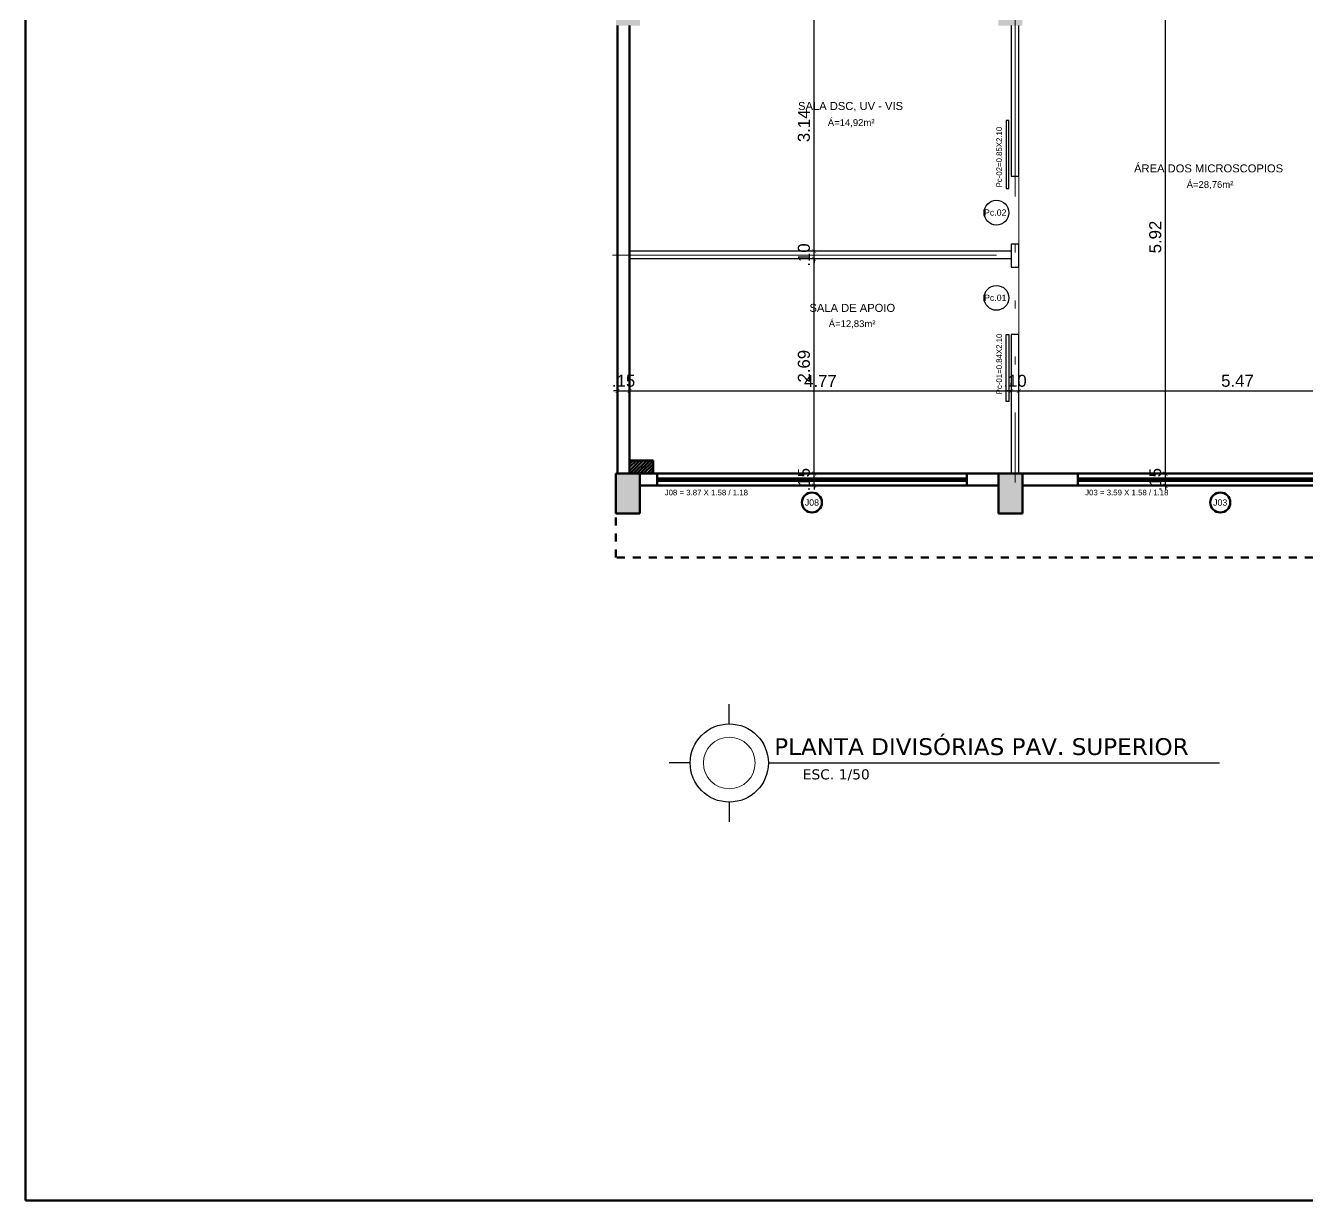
# Model space of a CAD drawing. Header units: metres. Extents: x -15851 to -15710, y 6781 to 6850.
# Drawn here: x -15756.58 to -15740.56, y 6781.3 to 6795.99 of the extents above; entities that cross this region are included whole.
import ezdxf

# ---------------------------------------------------------------- set-up
doc = ezdxf.new("R2010")
doc.units = ezdxf.units.M
doc.linetypes.add('ACAD_ISO06W100', pattern=[36, 24, -3, 0, -3, 0, -3, 0, -3])
doc.linetypes.add('HIDDEN', pattern=[0.375, 0.25, -0.125])
for name, color, linetype in [('3', 3, 'Continuous'), ('Divisórias de Gesso Acartonado', 42, 'Continuous'), ('ESQUADRIAS', 2, 'Continuous'), ('TEXTO', 7, 'Continuous'), ('Texto Esquadrias', 7, 'Continuous')]:
    doc.layers.add(name, color=color, linetype=linetype)
for name, color, linetype, lineweight in [('cota', 18, 'Continuous', 9), ('Eixo', 1, 'ACAD_ISO06W100', 0), ('Linha 2', 2, 'Continuous', 20), ('parede', 8, 'Continuous', 80), ('PISO', 8, 'Continuous', 13)]:
    doc.layers.add(name, color=color, linetype=linetype, lineweight=lineweight)
doc.styles.add('AMBI', font='arial.ttf')
doc.styles.add('arial', font='arial.ttf')
doc.styles.add('VERDANA', font='verdana.ttf')
doc.dimstyles.new('1-50', dxfattribs={"dimtxt": 0.15, "dimasz": 0.05, "dimexe": 0.1, "dimexo": 0.15, "dimgap": 0.05, "dimtad": 1, "dimzin": 4, "dimdsep": 46, "dimtxsty": 'arial', "dimblk": 'ARCHTICK', "dimcen": 0, "dimdle": 0.08, "dimclrd": 256, "dimclre": 256, "dimclrt": 256, "dimadec": 1, "dimazin": 0, "dimtfac": 1, "dimtix": 1, "dimtmove": 0, "dimatfit": 0, "dimldrblk": 'ARCHTICK', "dimfxl": 1, "dimtolj": 1, "dimarcsym": 0})

# ---------------------------------------------------------------- blocks, each defined once
blk = doc.blocks.new('asdf')
at = {"layer": 'parede'}
h = blk.add_hatch(color=256, dxfattribs=at)
h.paths.add_polyline_path([(-15936.644, 6790.387), (-15936.944, 6790.387), (-15936.944, 6789.887), (-15936.644, 6789.887)])
h.paths.add_polyline_path([(-15936.644, 6796.487), (-15936.944, 6796.487), (-15936.944, 6795.987), (-15936.644, 6795.987)])
h.paths.add_polyline_path([(-15936.644, 6802.717), (-15936.944, 6802.717), (-15936.944, 6802.217), (-15936.644, 6802.217)])
h.paths.add_polyline_path([(-15941.424, 6802.717), (-15941.724, 6802.717), (-15941.724, 6802.217), (-15941.424, 6802.217)])
h.paths.add_polyline_path([(-15941.424, 6796.487), (-15941.724, 6796.487), (-15941.724, 6795.987), (-15941.424, 6795.987)])
h.paths.add_polyline_path([(-15941.424, 6790.387), (-15941.724, 6790.387), (-15941.724, 6789.887), (-15941.424, 6789.887)])
h.paths.add_polyline_path([(-15941.574, 6787.337), (-15941.874, 6787.337), (-15941.874, 6787.137), (-15941.574, 6787.137)])
h.paths.add_polyline_path([(-15946.204, 6787.337), (-15946.504, 6787.337), (-15946.504, 6787.137), (-15946.204, 6787.137)])
h.paths.add_polyline_path([(-15948.894, 6787.337), (-15949.194, 6787.337), (-15949.194, 6787.137), (-15948.894, 6787.137)])
h.paths.add_polyline_path([(-15950.984, 6790.387), (-15951.284, 6790.387), (-15951.284, 6789.887), (-15950.984, 6789.887)])
h.paths.add_polyline_path([(-15955.764, 6790.387), (-15956.064, 6790.387), (-15956.064, 6790.237), (-15956.064, 6789.887), (-15955.764, 6789.887)])
h.paths.add_polyline_path([(-15960.544, 6790.387), (-15960.844, 6790.387), (-15960.844, 6789.887), (-15960.544, 6789.887)])
h.paths.add_polyline_path([(-15960.544, 6796.487), (-15960.844, 6796.487), (-15960.844, 6795.987), (-15960.544, 6795.987)])
h.paths.add_polyline_path([(-15955.764, 6796.487), (-15956.064, 6796.487), (-15956.064, 6795.987), (-15955.764, 6795.987)])
h.paths.add_polyline_path([(-15950.984, 6796.487), (-15951.284, 6796.487), (-15951.284, 6795.987), (-15950.984, 6795.987)])
h.paths.add_polyline_path([(-15946.204, 6796.487), (-15946.504, 6796.487), (-15946.504, 6795.987), (-15946.204, 6795.987)])
h.paths.add_polyline_path([(-15943.754, 6800.737), (-15944.054, 6800.737), (-15944.054, 6800.537), (-15943.754, 6800.537)])
h.paths.add_polyline_path([(-15946.319, 6802.717), (-15946.619, 6802.717), (-15946.619, 6802.217), (-15946.319, 6802.217)])
h.paths.add_polyline_path([(-15948.594, 6800.737), (-15948.894, 6800.737), (-15948.894, 6800.537), (-15948.594, 6800.537)])
h.paths.add_polyline_path([(-15953.434, 6800.737), (-15953.734, 6800.737), (-15953.734, 6800.537), (-15953.434, 6800.537)])
h.paths.add_polyline_path([(-15950.789, 6802.717), (-15951.089, 6802.717), (-15951.089, 6802.217), (-15950.789, 6802.217)])
h.paths.add_polyline_path([(-15955.764, 6802.717), (-15956.064, 6802.717), (-15956.064, 6802.217), (-15955.764, 6802.217)])
h.paths.add_polyline_path([(-15960.544, 6802.717), (-15960.844, 6802.717), (-15960.844, 6802.217), (-15960.544, 6802.217)])
h.paths.add_polyline_path([(-15955.414, 6806.167), (-15955.814, 6806.167), (-15955.814, 6805.967), (-15955.414, 6805.967)])
h.paths.add_polyline_path([(-15950.934, 6806.167), (-15951.334, 6806.167), (-15951.334, 6805.967), (-15950.934, 6805.967)])
h.paths.add_polyline_path([(-15946.154, 6806.167), (-15946.554, 6806.167), (-15946.554, 6805.967), (-15946.154, 6805.967)])
h.paths.add_polyline_path([(-15941.684, 6806.167), (-15942.084, 6806.167), (-15942.084, 6805.967), (-15941.684, 6805.967)])
for p, q in [((-15960.824, 6790.387), (-15960.824, 6795.987)), ((-15960.674, 6790.387), (-15960.674, 6795.987)), ((-15960.674, 6790.552), (-15960.379, 6790.552)), ((-15960.674, 6790.387), (-15960.674, 6790.552)), ((-15960.379, 6790.552), (-15960.379, 6790.387)), ((-15960.844, 6790.387), (-15960.544, 6790.387)), ((-15960.544, 6790.387), (-15960.844, 6790.387)), ((-15960.844, 6790.387), (-15960.844, 6789.887)), ((-15960.379, 6790.387), (-15960.674, 6790.387)), ((-15960.544, 6789.887), (-15960.544, 6790.387)), ((-15960.329, 6790.387), (-15960.544, 6790.387)), ((-15960.544, 6790.387), (-15960.544, 6790.237)), ((-15960.329, 6790.237), (-15960.329, 6790.387)), ((-15960.329, 6790.387), (-15956.459, 6790.387)), ((-15960.329, 6790.237), (-15960.329, 6790.387)), ((-15956.459, 6790.327), (-15960.329, 6790.327)), ((-15960.329, 6790.327), (-15960.329, 6790.297)), ((-15956.064, 6790.387), (-15956.459, 6790.387)), ((-15956.459, 6790.387), (-15956.459, 6790.237)), ((-15956.459, 6790.387), (-15956.459, 6790.237)), ((-15956.459, 6790.297), (-15956.459, 6790.327)), ((-15956.064, 6790.237), (-15956.064, 6790.387)), ((-15955.764, 6790.387), (-15956.064, 6790.387)), ((-15956.064, 6790.387), (-15956.064, 6789.887)), ((-15955.764, 6790.387), (-15955.074, 6790.387)), ((-15955.764, 6789.887), (-15955.764, 6790.387)), ((-15955.074, 6790.387), (-15955.074, 6790.237)), ((-15955.074, 6790.387), (-15951.484, 6790.387)), ((-15955.074, 6790.237), (-15955.074, 6790.387)), ((-15951.484, 6790.327), (-15955.074, 6790.327)), ((-15955.074, 6790.327), (-15955.074, 6790.297)), ((-15960.544, 6790.237), (-15960.329, 6790.237)), ((-15960.329, 6790.297), (-15956.459, 6790.297)), ((-15956.459, 6790.237), (-15960.329, 6790.237)), ((-15956.459, 6790.237), (-15956.064, 6790.237)), ((-15955.074, 6790.237), (-15955.764, 6790.237)), ((-15955.074, 6790.297), (-15951.484, 6790.297)), ((-15951.484, 6790.237), (-15955.074, 6790.237)), ((-15960.844, 6789.887), (-15960.544, 6789.887)), ((-15956.064, 6789.887), (-15955.764, 6789.887))]:
    blk.add_line(p, q, dxfattribs=at)
at = {"layer": 'parede', "linetype": 'Continuous'}
for p, q in [((-15960.674, 6790.551), (-15960.672, 6790.552)), ((-15960.674, 6790.508), (-15960.63, 6790.552)), ((-15960.674, 6790.466), (-15960.587, 6790.552)), ((-15960.674, 6790.423), (-15960.545, 6790.552)), ((-15960.667, 6790.387), (-15960.502, 6790.552)), ((-15960.625, 6790.387), (-15960.46, 6790.552)), ((-15960.582, 6790.387), (-15960.417, 6790.552)), ((-15960.54, 6790.387), (-15960.379, 6790.549)), ((-15960.498, 6790.387), (-15960.379, 6790.506)), ((-15960.455, 6790.387), (-15960.379, 6790.464)), ((-15960.413, 6790.387), (-15960.379, 6790.421))]:
    blk.add_line(p, q, dxfattribs=at)
at = {"layer": 'parede', "linetype": 'HIDDEN', "ltscale": 0.15}
for p, q in [((-15960.844, 6789.337), (-15960.844, 6789.887)), ((-15951.134, 6789.337), (-15960.844, 6789.337))]:
    blk.add_line(p, q, dxfattribs=at)
at = {"layer": 'parede'}
for centre in [(-15958.395, 6790.026), (-15953.292, 6790.026)]:
    blk.add_circle(centre, 0.125, dxfattribs=at)
at = {"layer": 'parede', "style": 'AMBI'}
for s, height, p in [('SALA DSC, UV - VIS', 0.1, (-15958.568, 6794.933)), ('Á=14,92m²', 0.085, (-15958.197, 6794.733)), ('ÁREA DOS MICROSCOPIOS', 0.1, (-15954.369, 6794.153)), ('Á=28,76m²', 0.085, (-15953.712, 6793.959)), ('SALA DE APOIO', 0.1, (-15958.426, 6792.409)), ('Á=12,83m²', 0.085, (-15958.185, 6792.219))]:
    blk.add_text(s, height=height, dxfattribs=at).set_placement(p)
for s, height, p in [('J08 = 3.87 X 1.58 / 1.18', 0.07, (-15960.235, 6790.116)), ('J03 = 3.59 X 1.58 / 1.18', 0.07, (-15954.98, 6790.116)), ('J08', 0.0783, (-15958.483, 6789.987)), ('J03', 0.0783, (-15953.381, 6789.987))]:
    blk.add_text(s, height=height, rotation=360, dxfattribs=at).set_placement(p)
blk = doc.blocks.new('_ArchTick')
at = {"color": 0, "linetype": 'ByBlock', "const_width": 0.15}
blk.add_lwpolyline([(-0.5, -0.5), (0.5, 0.5)], dxfattribs=at)
blk = doc.blocks.new('*D327')
at = {"layer": 'cota', "lineweight": -2, "transparency": 16777216}
for p, q in [((-15746.743, 6790.387), (-15746.825, 6790.387)), ((-15746.725, 6790.387), (-15746.725, 6790.437)), ((-15746.725, 6790.237), (-15746.725, 6790.387)), ((-15746.743, 6790.237), (-15746.825, 6790.237)), ((-15746.725, 6790.237), (-15746.725, 6790.187))]:
    blk.add_line(p, q, dxfattribs=at)
at = {"layer": 'Defpoints', "color": 0, "transparency": 16777216}
for p in [(-15746.725, 6790.387), (-15746.593, 6790.387), (-15746.593, 6790.237)]:
    blk.add_point(p, dxfattribs=at)
at = {"layer": 'cota', "lineweight": -2, "transparency": 16777216, "xscale": 0.05, "yscale": 0.05, "zscale": 0.05}
for p, rotation in [((-15746.725, 6790.387), 270), ((-15746.725, 6790.237), 90)]:
    blk.add_blockref('_ArchTick', p, dxfattribs=dict(at, rotation=rotation))
at = {"layer": 'cota', "transparency": 16777216, "insert": (-15746.852, 6790.312), "char_height": 0.15, "attachment_point": 5, "rotation": 90, "style": 'arial'}
blk.add_mtext('\\A1;.15', dxfattribs=at)
blk = doc.blocks.new('*D328')
at = {"layer": 'cota', "lineweight": -2, "transparency": 16777216}
for p, q in [((-15746.743, 6793.072), (-15746.825, 6793.072)), ((-15746.725, 6790.307), (-15746.725, 6793.152)), ((-15746.743, 6790.387), (-15746.825, 6790.387))]:
    blk.add_line(p, q, dxfattribs=at)
at = {"layer": 'Defpoints', "color": 0, "transparency": 16777216}
for p in [(-15746.725, 6793.072), (-15746.593, 6793.072), (-15746.593, 6790.387)]:
    blk.add_point(p, dxfattribs=at)
at = {"layer": 'cota', "lineweight": -2, "transparency": 16777216, "xscale": 0.05, "yscale": 0.05, "zscale": 0.05}
for p, rotation in [((-15746.725, 6793.072), 90), ((-15746.725, 6790.387), 270)]:
    blk.add_blockref('_ArchTick', p, dxfattribs=dict(at, rotation=rotation))
at = {"layer": 'cota', "transparency": 16777216, "insert": (-15746.852, 6791.73), "char_height": 0.15, "attachment_point": 5, "rotation": 90, "style": 'arial'}
blk.add_mtext('\\A1;2.69', dxfattribs=at)
blk = doc.blocks.new('*D329')
at = {"layer": 'cota', "lineweight": -2, "transparency": 16777216}
for p, q in [((-15746.725, 6793.167), (-15746.725, 6793.217)), ((-15746.743, 6793.167), (-15746.825, 6793.167)), ((-15746.743, 6793.072), (-15746.825, 6793.072)), ((-15746.725, 6793.072), (-15746.725, 6793.167)), ((-15746.725, 6793.072), (-15746.725, 6793.022))]:
    blk.add_line(p, q, dxfattribs=at)
at = {"layer": 'Defpoints', "color": 0, "transparency": 16777216}
for p in [(-15746.725, 6793.167), (-15746.593, 6793.167), (-15746.593, 6793.072)]:
    blk.add_point(p, dxfattribs=at)
at = {"layer": 'cota', "lineweight": -2, "transparency": 16777216, "xscale": 0.05, "yscale": 0.05, "zscale": 0.05}
for p, rotation in [((-15746.725, 6793.167), 270), ((-15746.725, 6793.072), 90)]:
    blk.add_blockref('_ArchTick', p, dxfattribs=dict(at, rotation=rotation))
at = {"layer": 'cota', "transparency": 16777216, "insert": (-15746.852, 6793.12), "char_height": 0.15, "attachment_point": 5, "rotation": 90, "style": 'arial'}
blk.add_mtext('\\A1;.10', dxfattribs=at)
blk = doc.blocks.new('*D330')
at = {"layer": 'cota', "lineweight": -2, "transparency": 16777216}
for p, q in [((-15746.743, 6796.302), (-15746.825, 6796.302)), ((-15746.725, 6793.087), (-15746.725, 6796.382)), ((-15746.743, 6793.167), (-15746.825, 6793.167))]:
    blk.add_line(p, q, dxfattribs=at)
at = {"layer": 'Defpoints', "color": 0, "transparency": 16777216}
for p in [(-15746.725, 6796.302), (-15746.593, 6796.302), (-15746.593, 6793.167)]:
    blk.add_point(p, dxfattribs=at)
at = {"layer": 'cota', "lineweight": -2, "transparency": 16777216, "xscale": 0.05, "yscale": 0.05, "zscale": 0.05}
for p, rotation in [((-15746.725, 6796.302), 90), ((-15746.725, 6793.167), 270)]:
    blk.add_blockref('_ArchTick', p, dxfattribs=dict(at, rotation=rotation))
at = {"layer": 'cota', "transparency": 16777216, "insert": (-15746.852, 6794.735), "char_height": 0.15, "attachment_point": 5, "rotation": 90, "style": 'arial'}
blk.add_mtext('\\A1;3.14', dxfattribs=at)
blk = doc.blocks.new('*D336')
at = {"layer": 'cota', "lineweight": -2, "transparency": 16777216}
for p, q in [((-15742.318, 6790.387), (-15742.435, 6790.387)), ((-15742.335, 6790.387), (-15742.335, 6790.437)), ((-15742.335, 6790.237), (-15742.335, 6790.387)), ((-15742.318, 6790.237), (-15742.435, 6790.237)), ((-15742.335, 6790.237), (-15742.335, 6790.187))]:
    blk.add_line(p, q, dxfattribs=at)
at = {"layer": 'Defpoints', "color": 0, "transparency": 16777216}
for p in [(-15742.335, 6790.387), (-15742.168, 6790.387), (-15742.168, 6790.237)]:
    blk.add_point(p, dxfattribs=at)
at = {"layer": 'cota', "lineweight": -2, "transparency": 16777216, "xscale": 0.05, "yscale": 0.05, "zscale": 0.05}
for p, rotation in [((-15742.335, 6790.387), 270), ((-15742.335, 6790.237), 90)]:
    blk.add_blockref('_ArchTick', p, dxfattribs=dict(at, rotation=rotation))
at = {"layer": 'cota', "transparency": 16777216, "insert": (-15742.461, 6790.312), "char_height": 0.15, "attachment_point": 5, "rotation": 90, "style": 'arial'}
blk.add_mtext('\\A1;.15', dxfattribs=at)
blk = doc.blocks.new('*D337')
at = {"layer": 'cota', "lineweight": -2, "transparency": 16777216}
for p, q in [((-15742.318, 6796.302), (-15742.435, 6796.302)), ((-15742.335, 6790.307), (-15742.335, 6796.382)), ((-15742.318, 6790.387), (-15742.435, 6790.387))]:
    blk.add_line(p, q, dxfattribs=at)
at = {"layer": 'Defpoints', "color": 0, "transparency": 16777216}
for p in [(-15742.335, 6796.302), (-15742.168, 6796.302), (-15742.168, 6790.387)]:
    blk.add_point(p, dxfattribs=at)
at = {"layer": 'cota', "lineweight": -2, "transparency": 16777216, "xscale": 0.05, "yscale": 0.05, "zscale": 0.05}
for p, rotation in [((-15742.335, 6796.302), 90), ((-15742.335, 6790.387), 270)]:
    blk.add_blockref('_ArchTick', p, dxfattribs=dict(at, rotation=rotation))
at = {"layer": 'cota', "transparency": 16777216, "insert": (-15742.461, 6793.345), "char_height": 0.15, "attachment_point": 5, "rotation": 90, "style": 'arial'}
blk.add_mtext('\\A1;5.92', dxfattribs=at)
blk = doc.blocks.new('*D363')
at = {"layer": 'cota', "lineweight": -2, "transparency": 16777216}
for p, q in [((-15749.181, 6791.481), (-15749.181, 6791.521)), ((-15749.031, 6791.481), (-15749.031, 6791.521)), ((-15749.181, 6791.421), (-15749.231, 6791.421)), ((-15749.181, 6791.421), (-15749.031, 6791.421)), ((-15749.031, 6791.421), (-15748.981, 6791.421))]:
    blk.add_line(p, q, dxfattribs=at)
at = {"layer": 'Defpoints', "color": 0, "transparency": 16777216}
for p in [(-15749.181, 6791.331), (-15749.031, 6791.421), (-15749.031, 6791.331)]:
    blk.add_point(p, dxfattribs=at)
at = {"layer": 'cota', "lineweight": -2, "transparency": 16777216, "xscale": 0.05, "yscale": 0.05, "zscale": 0.05}
blk.add_blockref('_ArchTick', (-15749.181, 6791.421), dxfattribs=at)
at = {"layer": 'cota', "lineweight": -2, "transparency": 16777216, "xscale": 0.05, "yscale": 0.05, "zscale": 0.05, "rotation": 180}
blk.add_blockref('_ArchTick', (-15749.031, 6791.421), dxfattribs=at)
at = {"layer": 'cota', "transparency": 16777216, "insert": (-15749.106, 6791.547), "char_height": 0.15, "attachment_point": 5, "style": 'arial'}
blk.add_mtext('\\A1;.15', dxfattribs=at)
blk = doc.blocks.new('*D364')
at = {"layer": 'cota', "lineweight": -2, "transparency": 16777216}
for p, q in [((-15749.031, 6791.481), (-15749.031, 6791.521)), ((-15744.261, 6791.481), (-15744.261, 6791.521)), ((-15749.111, 6791.421), (-15744.181, 6791.421))]:
    blk.add_line(p, q, dxfattribs=at)
at = {"layer": 'Defpoints', "color": 0, "transparency": 16777216}
for p in [(-15749.031, 6791.331), (-15744.261, 6791.421), (-15744.261, 6791.331)]:
    blk.add_point(p, dxfattribs=at)
at = {"layer": 'cota', "lineweight": -2, "transparency": 16777216, "xscale": 0.05, "yscale": 0.05, "zscale": 0.05, "rotation": 180}
blk.add_blockref('_ArchTick', (-15749.031, 6791.421), dxfattribs=at)
at = {"layer": 'cota', "lineweight": -2, "transparency": 16777216, "xscale": 0.05, "yscale": 0.05, "zscale": 0.05}
blk.add_blockref('_ArchTick', (-15744.261, 6791.421), dxfattribs=at)
at = {"layer": 'cota', "transparency": 16777216, "insert": (-15746.646, 6791.546), "char_height": 0.15, "attachment_point": 5, "style": 'arial'}
blk.add_mtext('\\A1;4.77', dxfattribs=at)
blk = doc.blocks.new('*D365')
at = {"layer": 'cota', "lineweight": -2, "transparency": 16777216}
for p, q in [((-15744.261, 6791.481), (-15744.261, 6791.521)), ((-15744.166, 6791.481), (-15744.166, 6791.521)), ((-15744.261, 6791.421), (-15744.311, 6791.421)), ((-15744.261, 6791.421), (-15744.166, 6791.421)), ((-15744.166, 6791.421), (-15744.116, 6791.421))]:
    blk.add_line(p, q, dxfattribs=at)
at = {"layer": 'Defpoints', "color": 0, "transparency": 16777216}
for p in [(-15744.261, 6791.331), (-15744.166, 6791.421), (-15744.166, 6791.331)]:
    blk.add_point(p, dxfattribs=at)
at = {"layer": 'cota', "lineweight": -2, "transparency": 16777216, "xscale": 0.05, "yscale": 0.05, "zscale": 0.05}
blk.add_blockref('_ArchTick', (-15744.261, 6791.421), dxfattribs=at)
at = {"layer": 'cota', "lineweight": -2, "transparency": 16777216, "xscale": 0.05, "yscale": 0.05, "zscale": 0.05, "rotation": 180}
blk.add_blockref('_ArchTick', (-15744.166, 6791.421), dxfattribs=at)
at = {"layer": 'cota', "transparency": 16777216, "insert": (-15744.214, 6791.547), "char_height": 0.15, "attachment_point": 5, "style": 'arial'}
blk.add_mtext('\\A1;.10', dxfattribs=at)
blk = doc.blocks.new('*D366')
at = {"layer": 'cota', "lineweight": -2, "transparency": 16777216}
for p, q in [((-15744.166, 6791.481), (-15744.166, 6791.521)), ((-15738.701, 6791.481), (-15738.701, 6791.521)), ((-15744.246, 6791.421), (-15738.621, 6791.421))]:
    blk.add_line(p, q, dxfattribs=at)
at = {"layer": 'Defpoints', "color": 0, "transparency": 16777216}
for p in [(-15744.166, 6791.331), (-15738.701, 6791.421), (-15738.701, 6791.331)]:
    blk.add_point(p, dxfattribs=at)
at = {"layer": 'cota', "lineweight": -2, "transparency": 16777216, "xscale": 0.05, "yscale": 0.05, "zscale": 0.05, "rotation": 180}
blk.add_blockref('_ArchTick', (-15744.166, 6791.421), dxfattribs=at)
at = {"layer": 'cota', "lineweight": -2, "transparency": 16777216, "xscale": 0.05, "yscale": 0.05, "zscale": 0.05}
blk.add_blockref('_ArchTick', (-15738.701, 6791.421), dxfattribs=at)
at = {"layer": 'cota', "transparency": 16777216, "insert": (-15741.434, 6791.547), "char_height": 0.15, "attachment_point": 5, "style": 'arial'}
blk.add_mtext('\\A1;5.47', dxfattribs=at)

msp = doc.modelspace()

# ---------------------------------------------------------------- linework, layer by layer
at = {"layer": '3'}
for p, q in [((-15747.785, 6787.259), (-15747.785, 6787.504)), ((-15748.274, 6786.77), (-15748.536, 6786.77)), ((-15747.295, 6786.77), (-15741.659, 6786.77)), ((-15747.785, 6786.28), (-15747.785, 6786.036))]:
    msp.add_line(p, q, dxfattribs=at)
msp.add_circle((-15747.785, 6786.77), 0.489, dxfattribs=at)
at = {"layer": 'Divisórias de Gesso Acartonado'}
for p, q in [((-15744.261, 6793.167), (-15749.031, 6793.167)), ((-15744.261, 6793.072), (-15749.031, 6793.072))]:
    msp.add_line(p, q, dxfattribs=at)
for points in [[(-15744.261, 6795.987), (-15744.261, 6794.107), (-15744.166, 6794.107), (-15744.166, 6795.987)], [(-15744.166, 6790.387), (-15744.166, 6792.127), (-15744.261, 6792.127), (-15744.261, 6790.387)]]:
    msp.add_lwpolyline(points, dxfattribs=at)
msp.add_lwpolyline([(-15744.261, 6793.257), (-15744.261, 6792.967), (-15744.166, 6792.967), (-15744.166, 6793.257)], close=True, dxfattribs=at)
at = {"layer": 'Eixo', "ltscale": 0.2}
for p, q in [((-15744.214, 6798.65), (-15744.214, 6790.276)), ((-15749.245, 6793.12), (-15743.944, 6793.12))]:
    msp.add_line(p, q, dxfattribs=at)
at = {"layer": 'ESQUADRIAS', "color": 2}
for points in [[(-15744.323, 6794.802), (-15744.323, 6793.952), (-15744.293, 6793.952), (-15744.293, 6794.802)], [(-15744.323, 6791.287), (-15744.323, 6792.127), (-15744.293, 6792.127), (-15744.293, 6791.287)]]:
    msp.add_lwpolyline(points, close=True, dxfattribs=at)
at = {"layer": 'Linha 2'}
msp.add_circle((-15747.785, 6786.77), 0.323, dxfattribs=at)
at = {"layer": 'parede', "color": 1, "linetype": 'ByBlock'}
msp.add_lwpolyline([(-15756.578, 6781.303), (-15709.565, 6781.303), (-15709.565, 6843.621), (-15756.578, 6843.621)], close=True, dxfattribs=at)
at = {"layer": 'PISO'}
for p, q in [((-15744.166, 6793.257), (-15744.166, 6794.107)), ((-15744.166, 6792.127), (-15744.166, 6792.967))]:
    msp.add_line(p, q, dxfattribs=at)
at = {"layer": 'Texto Esquadrias'}
for centre in [(-15744.446, 6793.649), (-15744.446, 6792.584)]:
    msp.add_circle(centre, 0.155, dxfattribs=at)

# ---------------------------------------------------------------- block references
at = {"layer": 'parede'}
msp.add_blockref('asdf', (211.643, 0), dxfattribs=at)

# ---------------------------------------------------------------- texts
at = {"layer": 'TEXTO', "linetype": 'Continuous', "style": 'VERDANA'}
for s, height, p in [('PLANTA DIVISÓRIAS PAV. SUPERIOR', 0.21, (-15747.223, 6786.87)), ('ESC. 1/50', 0.126, (-15746.867, 6786.565))]:
    msp.add_text(s, height=height, dxfattribs=at).set_placement(p)
at = {"layer": 'Texto Esquadrias', "char_height": 0.07, "width": 0.77381, "rotation": 90, "style": 'AMBI'}
for s, insert, attachment_point in [('Pc-02=0.85X2.10', (-15744.376, 6794.723), 9), ('Pc-01=0.84X2.10', (-15744.376, 6791.379), 7)]:
    msp.add_mtext(s, dxfattribs=dict(at, insert=insert, attachment_point=attachment_point))
at = {"layer": 'Texto Esquadrias', "char_height": 0.0783, "width": 1.16629, "attachment_point": 3, "style": 'AMBI'}
for s, insert in [('Pc.02', (-15744.321, 6793.69)), ('Pc.01', (-15744.321, 6792.625))]:
    msp.add_mtext(s, dxfattribs=dict(at, insert=insert))

# ---------------------------------------------------------------- dimensions: what is measured, and where the dimension line sits
at = {"layer": 'cota'}
for base, p1, p2, picture, middle in [((-15746.725479121, 6796.302479817), (-15746.592756964, 6793.167479817), (-15746.592756964, 6796.302479817), '*D330', (-15746.852116229, 6794.734979817)), ((-15742.334702061, 6796.302479817), (-15742.167895102, 6790.387479817), (-15742.167895102, 6796.302479817), '*D337', (-15742.461288009, 6793.344979817)), ((-15746.725479121, 6793.167479817), (-15746.592756964, 6793.072479817), (-15746.592756964, 6793.167479817), '*D329', (-15746.852065069, 6793.119979817)), ((-15746.725479121, 6793.072479817), (-15746.592756964, 6790.387479817), (-15746.592756964, 6793.072479817), '*D328', (-15746.852065069, 6791.729979817))]:
    dim = msp.add_linear_dim(base=base, p1=p1, p2=p2, angle=90, dimstyle='1-50', override={"dimtmove": 1}, dxfattribs=at)
    dim.commit()
    dim.dimension.update_dxf_attribs({"geometry": picture, "text_midpoint": middle})
dim = msp.add_linear_dim(base=(-15749.031, 6791.421), p1=(-15749.181, 6791.331), p2=(-15749.031, 6791.331), dimstyle='1-50', dxfattribs=at)
dim.commit()
dim.dimension.update_dxf_attribs({"geometry": '*D363', "text_midpoint": (-15749.106, 6791.547)})
for base, p1, p2, picture, middle in [((-15744.261, 6791.421), (-15749.031, 6791.331), (-15744.261, 6791.331), '*D364', (-15746.646, 6791.546)), ((-15744.166088308, 6791.420821875), (-15744.261088308, 6791.33055561), (-15744.166088308, 6791.33055561), '*D365', (-15744.213588308, 6791.547407823)), ((-15738.701088308, 6791.420821875), (-15744.166088308, 6791.33055561), (-15738.701088308, 6791.33055561), '*D366', (-15741.433588308, 6791.547100865))]:
    dim = msp.add_linear_dim(base=base, p1=p1, p2=p2, dimstyle='1-50', override={"dimtmove": 1}, dxfattribs=at)
    dim.commit()
    dim.dimension.update_dxf_attribs({"geometry": picture, "text_midpoint": middle})
for base, p1, p2, picture, middle in [((-15746.725, 6790.387), (-15746.593, 6790.237), (-15746.593, 6790.387), '*D327', (-15746.852, 6790.312)), ((-15742.335, 6790.387), (-15742.168, 6790.237), (-15742.168, 6790.387), '*D336', (-15742.461, 6790.312))]:
    dim = msp.add_linear_dim(base=base, p1=p1, p2=p2, angle=90, dimstyle='1-50', dxfattribs=at)
    dim.commit()
    dim.dimension.update_dxf_attribs({"geometry": picture, "text_midpoint": middle})

doc.saveas('drawing.dxf')
